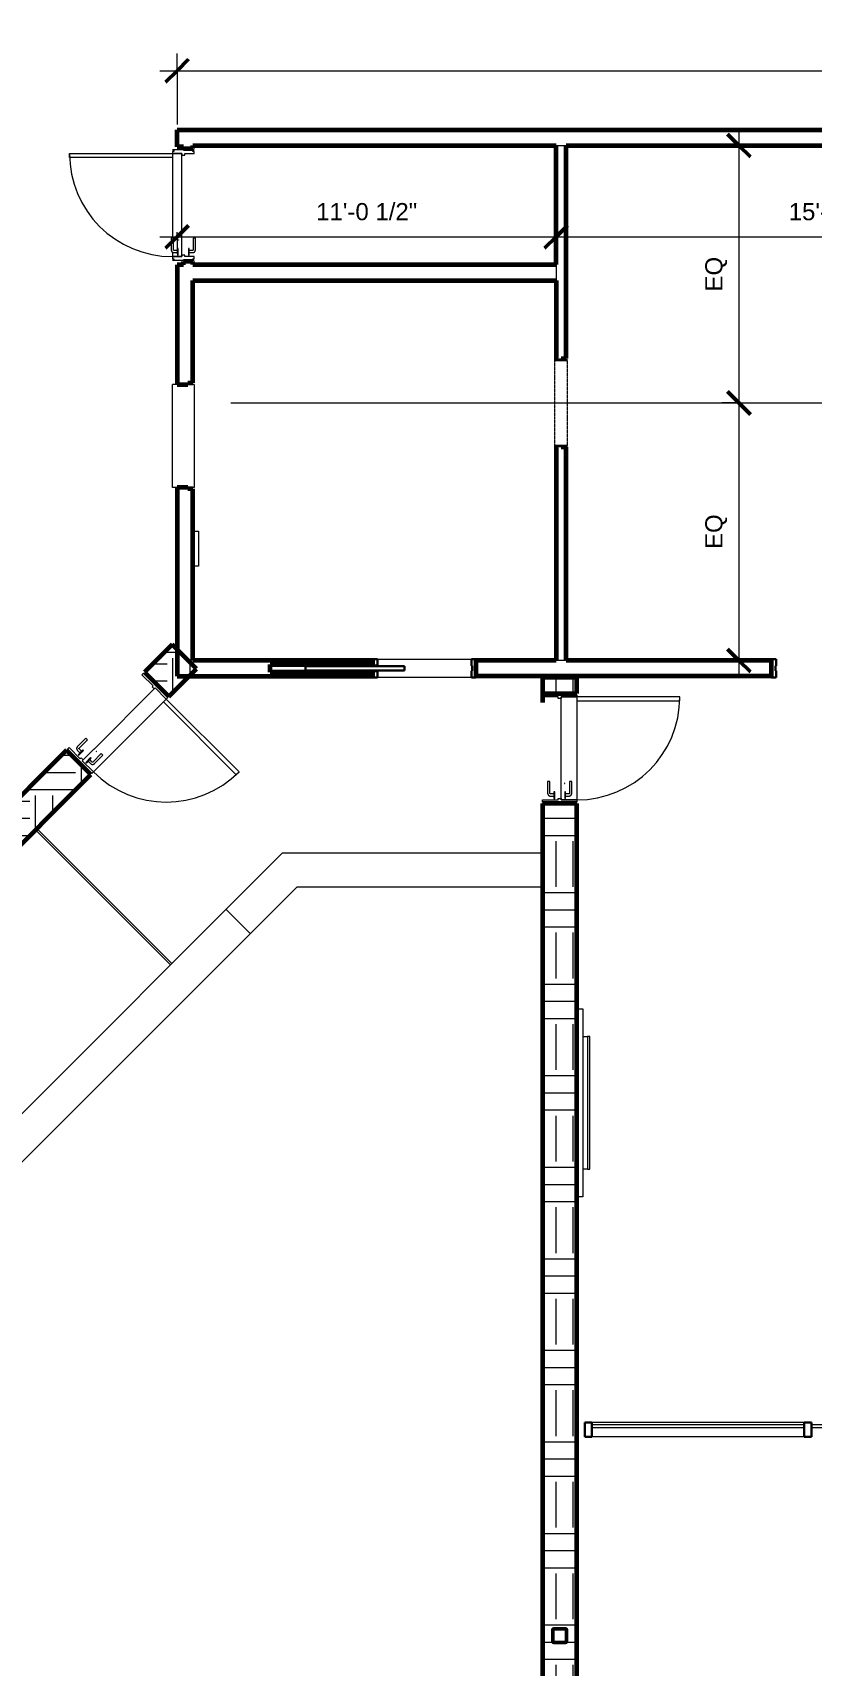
# Model space of a CAD drawing. Header units: inches. Extents: x -10318 to -7858, y -1627 to -453.
# Drawn here: x -9927 to -9655, y -1340 to -769 of the extents above; entities that cross this region are included whole.
import ezdxf

# ---------------------------------------------------------------- set-up
doc = ezdxf.new("R2010")
doc.units = ezdxf.units.IN
doc.header["$MEASUREMENT"] = 0
doc.linetypes.add('_Demolished', pattern=[0.1875, 0.125, -0.0625])
doc.linetypes.add('Overhead', pattern=[0.15625, 0.09375, -0.0625])
for name, color, linetype, lineweight in [('A-ANNO-DIMS', 211, 'Continuous', 9), ('A-ANNO-DIMS-64', 211, 'Continuous', 9), ('A-DETL', 90, 'Continuous', 9), ('A-DETL-GENF', 92, 'Overhead', 9), ('A-DETL-MBND', 5, 'Continuous', 9), ('A-DETL-MEDM', 33, 'Continuous', 30), ('A-DOOR', 31, 'Continuous', 18), ('A-DOOR-FRAM', 31, 'Continuous', 30), ('A-GLAZ-CURT', 52, 'Continuous', 9), ('A-GLAZ-CWMG', 51, 'Continuous', 9), ('A-WALL', 113, 'Continuous', 18), ('A-WALL-PATT', 111, 'Continuous', 60), ('S-COLS', 52, 'Continuous', 9)]:
    doc.layers.add(name, color=color, linetype=linetype, lineweight=lineweight)
doc.styles.add('Arial', font='arial.ttf', dxfattribs={"height": 6})
doc.dimstyles.new('Linear_-_3_32__Arial', dxfattribs={"dimscale": 12, "dimtxt": 6.121556, "dimasz": 0.666667, "dimexe": 0.5, "dimexo": 0.333333, "dimgap": 0.333333, "dimtad": 1, "dimdec": 3, "dimrnd": 0.125, "dimzin": 3, "dimdsep": 46, "dimlunit": 4, "dimtxsty": 'Arial', "dimblk1": 'OBLIQUE', "dimblk2": 'OBLIQUE', "dimsah": 1, "dimcen": 0.09, "dimdle": 0.5, "dimazin": 0, "dimtfac": 1, "dimtdec": 4, "dimtix": 1, "dimtmove": 0, "dimatfit": 3, "dimfxl": 1, "dimtvp": 1, "dimtfill": 1, "dimfrac": 2, "dimtolj": 1, "dimtzin": 0, "dimarcsym": 2})
pattern_1 = [(0, (-551.876, -9.399), (16, 16), [16, -16]), (0, (-551.876, -3.399), (16, 16), [16, -16]), (0, (-551.876, 2.601), (16, 16), [16, -16]), (90, (-549.876, 4.601), (-16, 16), [16, -16]), (90, (-543.876, 4.601), (-16, 16), [16, -16]), (90, (-537.876, 4.601), (-16, 16), [16, -16])]

# ---------------------------------------------------------------- blocks, each defined once
blk = doc.blocks.new('System Panel - Glazed-7422172-3 Upper Dim')
at = {"layer": 'A-GLAZ-CURT', "lineweight": 18}
for p, q in [((37.125, 1.75), (-37.125, 1.75)), ((-37.125, 1.75), (-37.125, 0.75)), ((-37.125, 0.75), (37.125, 0.75)), ((37.125, 0.75), (37.125, 1.75))]:
    blk.add_line(p, q, dxfattribs=at)
blk = doc.blocks.new('Rectangular Mullion - 2_5_ x 5_ rectangular-7388215-3 Upper Dim')
at = {"layer": 'A-GLAZ-CWMG', "lineweight": 30}
for p, q in [((0, 2.5), (-2.5, 2.5)), ((-2.5, 2.5), (-2.5, -2.5)), ((0, -2.5), (0, 2.5)), ((-2.5, -2.5), (0, -2.5))]:
    blk.add_line(p, q, dxfattribs=at)
blk = doc.blocks.new('Rectangular Mullion - 2_5_ x 5_ rectangular-6580866-3 Upper Dim')
at = {"layer": 'A-DETL-MBND'}
for p, q in [((-9657.13, -1254.66), (-9731.38, -1254.66)), ((-9657.13, -1259.66), (-9731.38, -1259.66))]:
    blk.add_line(p, q, dxfattribs=at)
blk = doc.blocks.new('Pocket_Slider_Door_5851 - 36 x 97 ribbon-7148431-3 Upper Dim')
at = {"layer": 'A-DOOR', "lineweight": 30}
for p, q in [((-7, 0.79), (-41.62, 0.79)), ((-41.62, 0.79), (-41.62, -0.79)), ((-7, -0.79), (-7, 0.79)), ((-41.62, -0.79), (-7, -0.79))]:
    blk.add_line(p, q, dxfattribs=at)
at = {"layer": 'A-DOOR-FRAM'}
for p, q in [((-16.43, 3.25), (-18, 3.25)), ((-18, 3.25), (-18, 2.75)), ((-18, 1.29), (-18, 0.98)), ((-18, 0.98), (-16.43, 0.98)), ((-16.43, 0.98), (-16.43, 3.25)), ((18, 3.25), (16.43, 3.25)), ((16.43, 3.25), (16.43, 0.89)), ((16.43, 0.89), (16.62, 0.89)), ((16.62, 0.89), (16.62, -0.89)), ((18, 2.75), (18, 3.25)), ((-16.43, -0.98), (-18, -0.98)), ((-18, -0.98), (-18, -1.29)), ((-18, -2.75), (-18, -3.25)), ((-18, -3.25), (-16.43, -3.25)), ((-16.43, -3.25), (-16.43, -0.98)), ((16.62, -0.89), (16.43, -0.89)), ((16.43, -0.89), (16.43, -3.25)), ((16.43, -3.25), (18, -3.25)), ((18, -3.25), (18, -2.75))]:
    blk.add_line(p, q, dxfattribs=at)
blk = doc.blocks.new('System Panel - Glazed-7422252-3 Upper Dim')
at = {"layer": 'A-GLAZ-CURT', "lineweight": 18}
for p, q in [((39.12, 1.75), (-39.12, 1.75)), ((-39.12, 1.75), (-39.12, 0.75)), ((-39.12, 0.75), (39.12, 0.75)), ((39.12, 0.75), (39.12, 1.75))]:
    blk.add_line(p, q, dxfattribs=at)
blk = doc.blocks.new('Rectangular Mullion - 2_5_ x 5_ rectangular-7388211-3 Upper Dim')
at = {"layer": 'A-GLAZ-CWMG', "lineweight": 30}
for p, q in [((-1.25, 2.5), (1.25, 2.5)), ((-1.25, -2.5), (-1.25, 2.5)), ((1.25, 2.5), (1.25, -2.5)), ((1.25, -2.5), (-1.25, -2.5))]:
    blk.add_line(p, q, dxfattribs=at)
blk = doc.blocks.new('Door-Opening - 30_ x96_-7154004-3 Upper Dim')
at = {"layer": 'A-DETL-GENF'}
for p, q in [((14.68, 2.25), (-15.32, 2.25)), ((-15.32, -2.25), (14.68, -2.25))]:
    blk.add_line(p, q, dxfattribs=at)
at = {"layer": 'A-DETL-MEDM'}
for p, q in [((-15.32, 2.25), (-15.32, -2.25)), ((14.68, -2.25), (14.68, 2.25))]:
    blk.add_line(p, q, dxfattribs=at)
blk = doc.blocks.new('HSS-Hollow Structural Section-Column - HSS5X5X1_4-7653687-3 Upper Dim')
at = {"layer": 'S-COLS'}
h = blk.add_hatch(dxfattribs=at)
h.set_pattern_fill('FP_7', color=256, style=0, pattern_type=2)
h.set_pattern_definition([(45, (9190.724, 1319.74), (-6.335677, 6.335677), []), (45, (9190.724, 1329.34), (-6.335677, 6.335677), [])])
h.paths.add_polyline_path([(-2.03, -2.5), (2.03, -2.5), (2.36, -2.36), (2.5, -2.03), (2.5, 2.03), (2.36, 2.36), (2.03, 2.5), (-2.03, 2.5), (-2.36, 2.36), (-2.5, 2.03), (-2.5, -2.03), (-2.36, -2.36)])
h.paths.add_polyline_path([(2.03, -2.27), (-2.03, -2.27), (-2.2, -2.2), (-2.27, -2.03), (-2.27, 2.03), (-2.2, 2.2), (-2.03, 2.27), (2.03, 2.27), (2.2, 2.2), (2.27, 2.03), (2.27, -2.03), (2.2, -2.2)])
at = {"layer": 'S-COLS', "lineweight": 40}
for p, q in [((-2.5, 2.03), (-2.5, -2.03)), ((-2.27, -2.03), (-2.27, 2.03)), ((2.03, 2.5), (-2.03, 2.5)), ((-2.03, 2.27), (2.03, 2.27)), ((2.27, 2.03), (2.27, -2.03)), ((2.5, -2.03), (2.5, 2.03)), ((2.03, -2.27), (-2.03, -2.27)), ((-2.03, -2.5), (2.03, -2.5))]:
    blk.add_line(p, q, dxfattribs=at)
for centre, radius, start, end in [((-2.03, 2.03), 0.466, 90, 180), ((-2.03, 2.03), 0.233, 90, 180), ((2.03, 2.03), 0.466, 360, 90), ((2.03, 2.03), 0.233, 0, 90), ((-2.03, -2.03), 0.466, 180, 270), ((-2.03, -2.03), 0.233, 180, 270), ((2.03, -2.03), 0.233, 270, 360), ((2.03, -2.03), 0.466, 270, 360)]:
    blk.add_arc(centre, radius, start, end, dxfattribs=at)
blk = doc.blocks.new('Trustile 2200 - Exteriror Entry-6778986-3 Upper Dim')
at = {"layer": 'A-DOOR'}
for p, q in [((16.63, 39.81), (18, 39.81)), ((16.63, 3.81), (16.63, 39.81)), ((18, 39.81), (18, 3.81)), ((-19.25, 3.81), (-19.32, 3.81)), ((-19.32, 3.81), (-19.32, -3.81)), ((-19.25, 3.31), (-19.25, 3.81)), ((-18.75, 3.31), (-19.25, 3.31)), ((-18, 3.81), (-18.75, 3.81)), ((-18.75, 3.81), (-18.75, 3.31)), ((-18, 0.5), (-18, 3.81)), ((-16.44, 3.81), (-18, 3.81)), ((-18, 3.81), (-18, 0.5)), ((-17.5, 0.5), (-18, 0.5)), ((-18, 0.5), (-12.27, 0.5)), ((-17.5, -0.5), (-17.5, 0.5)), ((-12.27, 1.69), (-12.27, 1.75)), ((-12.27, 1.75), (-12.18, 1.75)), ((-12.18, 1.69), (-12.27, 1.69)), ((-12.27, 0.5), (-12.27, 0.53)), ((-12.27, 0.53), (-12.18, 0.53)), ((-12.18, 1.75), (-12.18, 1.69)), ((-12.18, 0.53), (-12.18, 0.5)), ((-12.18, 0.5), (18, 0.5)), ((18, 3.81), (-11.53, 3.81)), ((18, 3.81), (16.63, 3.81)), ((18, 0.5), (17.5, 0.5)), ((17.5, 0.5), (17.5, -0.5)), ((18.75, 3.81), (18, 3.81)), ((18, 3.81), (18, 0.5)), ((18, 0.5), (18, 3.81)), ((18.75, 3.31), (18.75, 3.81)), ((19.25, 3.31), (18.75, 3.31)), ((19.32, 3.81), (19.25, 3.81)), ((19.25, 3.81), (19.25, 3.31)), ((19.32, -3.81), (19.32, 3.81)), ((-19.32, -3.81), (-19.25, -3.81)), ((-19.25, -3.31), (-18.75, -3.31)), ((-19.25, -3.81), (-19.25, -3.31)), ((-18.75, -3.31), (-18.75, -3.81)), ((-18.75, -3.81), (-18, -3.81)), ((-18, -3.81), (-18, -0.5)), ((-18, -0.5), (-17.5, -0.5)), ((17.5, -0.5), (18, -0.5)), ((18, -0.5), (18, -3.81)), ((18, -3.81), (18.75, -3.81)), ((18.75, -3.31), (19.25, -3.31)), ((18.75, -3.81), (18.75, -3.31)), ((19.25, -3.31), (19.25, -3.81)), ((19.25, -3.81), (19.32, -3.81))]:
    blk.add_line(p, q, dxfattribs=at)
at = {"layer": 'A-DOOR', "lineweight": 9}
for p, q in [((-17.53, 2.06), (-17.53, 1.75)), ((-15.17, 2.06), (-17.53, 2.06)), ((-17.53, 1.75), (-15.17, 1.75)), ((-16.64, 3.25), (-16.64, 2.06)), ((-15.86, 2.06), (-15.86, 3.25)), ((-11.53, 4.23), (-15.66, 4.23)), ((-15.66, 3.44), (-11.53, 3.44)), ((-15.17, 1.75), (-15.17, 2.06)), ((-11.53, 3.44), (-11.53, 4.23)), ((-17.53, -1.75), (-17.53, -2.06)), ((-15.17, -1.75), (-17.53, -1.75)), ((-17.53, -2.06), (-15.17, -2.06)), ((-16.64, -2.06), (-16.64, -3.25)), ((-15.86, -3.25), (-15.86, -2.06)), ((-11.53, -3.44), (-15.66, -3.44)), ((-15.66, -4.23), (-11.53, -4.23)), ((-15.17, -2.06), (-15.17, -1.75)), ((-11.53, -4.23), (-11.53, -3.44))]:
    blk.add_line(p, q, dxfattribs=at)
at = {"layer": 'A-DOOR', "lineweight": 9, "flags": 128}
for points in [[(-15.66, 4.23), (-15.7, 4.23), (-15.74, 4.23), (-15.78, 4.22), (-15.82, 4.22), (-15.85, 4.21), (-15.89, 4.2), (-15.93, 4.19), (-15.97, 4.18), (-16.01, 4.17), (-16.04, 4.15), (-16.08, 4.14), (-16.11, 4.12), (-16.15, 4.1), (-16.18, 4.08), (-16.22, 4.06), (-16.25, 4.04), (-16.28, 4.01), (-16.31, 3.99), (-16.34, 3.96), (-16.37, 3.93), (-16.39, 3.9), (-16.42, 3.87), (-16.44, 3.84), (-16.47, 3.81), (-16.49, 3.78), (-16.51, 3.74), (-16.53, 3.71), (-16.55, 3.67), (-16.56, 3.64), (-16.58, 3.6), (-16.59, 3.57), (-16.6, 3.53), (-16.61, 3.49), (-16.62, 3.45), (-16.63, 3.41), (-16.64, 3.37), (-16.64, 3.34), (-16.64, 3.3), (-16.64, 3.26), (-16.64, 3.25)], [(-15.86, 3.25), (-15.86, 3.25), (-15.86, 3.26), (-15.85, 3.27), (-15.85, 3.28), (-15.85, 3.29), (-15.85, 3.29), (-15.85, 3.3), (-15.85, 3.31), (-15.84, 3.32), (-15.84, 3.32), (-15.84, 3.33), (-15.83, 3.34), (-15.83, 3.34), (-15.83, 3.35), (-15.82, 3.36), (-15.82, 3.36), (-15.81, 3.37), (-15.81, 3.38), (-15.8, 3.38), (-15.8, 3.39), (-15.79, 3.39), (-15.78, 3.4), (-15.78, 3.4), (-15.77, 3.41), (-15.77, 3.41), (-15.76, 3.42), (-15.75, 3.42), (-15.75, 3.42), (-15.74, 3.43), (-15.73, 3.43), (-15.72, 3.43), (-15.72, 3.43), (-15.71, 3.44), (-15.7, 3.44), (-15.69, 3.44), (-15.69, 3.44), (-15.68, 3.44), (-15.67, 3.44), (-15.66, 3.44), (-15.66, 3.44)], [(-16.64, -3.25), (-16.64, -3.29), (-16.64, -3.32), (-16.64, -3.36), (-16.63, -3.4), (-16.62, -3.44), (-16.62, -3.48), (-16.61, -3.52), (-16.59, -3.56), (-16.58, -3.59), (-16.57, -3.63), (-16.55, -3.67), (-16.53, -3.7), (-16.51, -3.74), (-16.49, -3.77), (-16.47, -3.8), (-16.45, -3.83), (-16.42, -3.86), (-16.4, -3.9), (-16.37, -3.92), (-16.35, -3.95), (-16.32, -3.98), (-16.29, -4), (-16.26, -4.03), (-16.22, -4.05), (-16.19, -4.07), (-16.16, -4.09), (-16.12, -4.11), (-16.09, -4.13), (-16.05, -4.15), (-16.02, -4.16), (-15.98, -4.18), (-15.94, -4.19), (-15.9, -4.2), (-15.87, -4.21), (-15.83, -4.22), (-15.79, -4.22), (-15.75, -4.23), (-15.71, -4.23), (-15.67, -4.23), (-15.66, -4.23)], [(-15.66, -3.44), (-15.67, -3.44), (-15.68, -3.44), (-15.68, -3.44), (-15.69, -3.44), (-15.7, -3.44), (-15.71, -3.44), (-15.71, -3.44), (-15.72, -3.43), (-15.73, -3.43), (-15.74, -3.43), (-15.74, -3.42), (-15.75, -3.42), (-15.76, -3.42), (-15.76, -3.41), (-15.77, -3.41), (-15.78, -3.4), (-15.78, -3.4), (-15.79, -3.39), (-15.8, -3.39), (-15.8, -3.38), (-15.81, -3.38), (-15.81, -3.37), (-15.82, -3.37), (-15.82, -3.36), (-15.83, -3.35), (-15.83, -3.35), (-15.83, -3.34), (-15.84, -3.33), (-15.84, -3.32), (-15.84, -3.32), (-15.85, -3.31), (-15.85, -3.3), (-15.85, -3.29), (-15.85, -3.29), (-15.85, -3.28), (-15.85, -3.27), (-15.86, -3.26), (-15.86, -3.26), (-15.86, -3.25), (-15.86, -3.25)]]:
    blk.add_lwpolyline(points, dxfattribs=at)
at = {"layer": 'A-DOOR', "lineweight": 9}
blk.add_arc((18, 3.81), 36, 90, 180, dxfattribs=at)
blk = doc.blocks.new('Power Dryer Vent - Power Dryer Vent-3585415-3 Upper Dim')
at = {"layer": 'A-DETL-MBND'}
for p, q in [((-6.1, 5.31), (6.1, 5.31)), ((-6.1, 3.81), (-6.1, 5.31)), ((-6.1, 3.81), (6.1, 3.81)), ((-6.1, 3.31), (-6.1, 3.81)), ((6.1, 3.81), (-6.1, 3.81)), ((6.1, 5.31), (6.1, 3.81)), ((6.1, 3.81), (6.1, 3.31))]:
    blk.add_line(p, q, dxfattribs=at)
for centre, start, end in [((-2, -0.25), 240.4561, 299.5439), ((0, 0), 255.0551, 284.9449)]:
    blk.add_arc(centre, 2.28, start, end, dxfattribs=at)
blk = doc.blocks.new('Trustile 2200 - 36_ x 96_-7688523-3 Upper Dim')
at = {"layer": 'A-DOOR'}
for p, q in [((-18.75, 6), (-18, 6)), ((-18.75, 5.5), (-18.75, 6)), ((-18, 6), (-18, 0.5)), ((18, 0.5), (18, 6)), ((18.75, 6), (18.75, 5.5)), ((-19.25, 5.5), (-18.75, 5.5)), ((-18, 0.5), (-17.5, 0.5)), ((-17.5, 0.5), (-17.5, -0.5)), ((17.5, 0.5), (18, 0.5)), ((17.5, -0.5), (17.5, 0.5)), ((18.75, 5.5), (19.25, 5.5)), ((-18.75, -5.5), (-19.25, -5.5)), ((-18.75, -6), (-18.75, -5.5)), ((-18, -0.5), (-18, -6)), ((-17.5, -0.5), (-18, -0.5)), ((-18, -6), (-18, -0.5)), ((-18, -0.5), (-12.27, -0.5)), ((-12.27, -0.5), (-12.27, -0.53)), ((-12.27, -0.53), (-12.18, -0.53)), ((-12.27, -1.69), (-12.27, -1.75)), ((-12.18, -1.69), (-12.27, -1.69)), ((-12.27, -1.75), (-12.18, -1.75)), ((-12.18, -0.5), (18, -0.5)), ((-12.18, -0.53), (-12.18, -0.5)), ((-12.18, -1.75), (-12.18, -1.69)), ((18, -0.5), (17.5, -0.5)), ((18, -6), (18, -0.5)), ((18, -0.5), (18, -6)), ((18.75, -5.5), (18.75, -6)), ((19.25, -5.5), (18.75, -5.5)), ((-18, -6), (-18.75, -6)), ((18, -6), (-18, -6)), ((18, -6), (16.63, -6)), ((16.63, -6), (16.63, -42)), ((18.75, -6), (18, -6)), ((18, -42), (18, -6)), ((16.63, -42), (18, -42))]:
    blk.add_line(p, q, dxfattribs=at)
at = {"layer": 'A-DOOR', "lineweight": 9}
for p, q in [((-17.53, 2.06), (-17.53, 1.75)), ((-15.17, 2.06), (-17.53, 2.06)), ((-17.53, 1.75), (-15.17, 1.75)), ((-16.64, 3.25), (-16.64, 2.06)), ((-15.86, 2.06), (-15.86, 3.25)), ((-11.53, 4.23), (-15.66, 4.23)), ((-15.66, 3.44), (-11.53, 3.44)), ((-15.17, 1.75), (-15.17, 2.06)), ((-11.53, 3.44), (-11.53, 4.23)), ((-17.53, -1.75), (-17.53, -2.06)), ((-15.17, -1.75), (-17.53, -1.75)), ((-17.53, -2.06), (-15.17, -2.06)), ((-16.64, -2.06), (-16.64, -3.25)), ((-15.86, -3.25), (-15.86, -2.06)), ((-11.53, -3.44), (-15.66, -3.44)), ((-15.66, -4.23), (-11.53, -4.23)), ((-15.17, -2.06), (-15.17, -1.75)), ((-11.53, -4.23), (-11.53, -3.44))]:
    blk.add_line(p, q, dxfattribs=at)
at = {"layer": 'A-DOOR', "lineweight": 9, "flags": 128}
for points in [[(-15.66, 4.23), (-15.7, 4.23), (-15.74, 4.23), (-15.78, 4.22), (-15.82, 4.22), (-15.85, 4.21), (-15.89, 4.2), (-15.93, 4.19), (-15.97, 4.18), (-16.01, 4.17), (-16.04, 4.15), (-16.08, 4.14), (-16.11, 4.12), (-16.15, 4.1), (-16.18, 4.08), (-16.22, 4.06), (-16.25, 4.04), (-16.28, 4.01), (-16.31, 3.99), (-16.34, 3.96), (-16.37, 3.93), (-16.39, 3.9), (-16.42, 3.87), (-16.44, 3.84), (-16.47, 3.81), (-16.49, 3.78), (-16.51, 3.74), (-16.53, 3.71), (-16.55, 3.67), (-16.56, 3.64), (-16.58, 3.6), (-16.59, 3.57), (-16.6, 3.53), (-16.61, 3.49), (-16.62, 3.45), (-16.63, 3.41), (-16.64, 3.37), (-16.64, 3.34), (-16.64, 3.3), (-16.64, 3.26), (-16.64, 3.25)], [(-15.86, 3.25), (-15.86, 3.25), (-15.86, 3.26), (-15.85, 3.27), (-15.85, 3.28), (-15.85, 3.29), (-15.85, 3.29), (-15.85, 3.3), (-15.85, 3.31), (-15.84, 3.32), (-15.84, 3.32), (-15.84, 3.33), (-15.83, 3.34), (-15.83, 3.34), (-15.83, 3.35), (-15.82, 3.36), (-15.82, 3.36), (-15.81, 3.37), (-15.81, 3.38), (-15.8, 3.38), (-15.8, 3.39), (-15.79, 3.39), (-15.78, 3.4), (-15.78, 3.4), (-15.77, 3.41), (-15.77, 3.41), (-15.76, 3.42), (-15.75, 3.42), (-15.75, 3.42), (-15.74, 3.43), (-15.73, 3.43), (-15.72, 3.43), (-15.72, 3.43), (-15.71, 3.44), (-15.7, 3.44), (-15.69, 3.44), (-15.69, 3.44), (-15.68, 3.44), (-15.67, 3.44), (-15.66, 3.44), (-15.66, 3.44)], [(-16.64, -3.25), (-16.64, -3.29), (-16.64, -3.32), (-16.64, -3.36), (-16.63, -3.4), (-16.62, -3.44), (-16.62, -3.48), (-16.61, -3.52), (-16.59, -3.56), (-16.58, -3.59), (-16.57, -3.63), (-16.55, -3.67), (-16.53, -3.7), (-16.51, -3.74), (-16.49, -3.77), (-16.47, -3.8), (-16.45, -3.83), (-16.42, -3.86), (-16.4, -3.9), (-16.37, -3.92), (-16.35, -3.95), (-16.32, -3.98), (-16.29, -4), (-16.26, -4.03), (-16.22, -4.05), (-16.19, -4.07), (-16.16, -4.09), (-16.12, -4.11), (-16.09, -4.13), (-16.05, -4.15), (-16.02, -4.16), (-15.98, -4.18), (-15.94, -4.19), (-15.9, -4.2), (-15.87, -4.21), (-15.83, -4.22), (-15.79, -4.22), (-15.75, -4.23), (-15.71, -4.23), (-15.67, -4.23), (-15.66, -4.23)], [(-15.66, -3.44), (-15.67, -3.44), (-15.68, -3.44), (-15.68, -3.44), (-15.69, -3.44), (-15.7, -3.44), (-15.71, -3.44), (-15.71, -3.44), (-15.72, -3.43), (-15.73, -3.43), (-15.74, -3.43), (-15.74, -3.42), (-15.75, -3.42), (-15.76, -3.42), (-15.76, -3.41), (-15.77, -3.41), (-15.78, -3.4), (-15.78, -3.4), (-15.79, -3.39), (-15.8, -3.39), (-15.8, -3.38), (-15.81, -3.38), (-15.81, -3.37), (-15.82, -3.37), (-15.82, -3.36), (-15.83, -3.35), (-15.83, -3.35), (-15.83, -3.34), (-15.84, -3.33), (-15.84, -3.32), (-15.84, -3.32), (-15.85, -3.31), (-15.85, -3.3), (-15.85, -3.29), (-15.85, -3.29), (-15.85, -3.28), (-15.85, -3.27), (-15.86, -3.26), (-15.86, -3.26), (-15.86, -3.25), (-15.86, -3.25)]]:
    blk.add_lwpolyline(points, dxfattribs=at)
at = {"layer": 'A-DOOR', "lineweight": 9}
blk.add_arc((18, -6), 36, 180, 270, dxfattribs=at)
blk = doc.blocks.new('Trustile 2200 - Exteriror Entry-7688669-3 Upper Dim')
at = {"layer": 'A-DOOR'}
for p, q in [((-18.75, 6), (-18, 6)), ((-18.75, 5.5), (-18.75, 6)), ((-18, 6), (-18, 0.5)), ((18, 6), (18.75, 6)), ((18, 0.5), (18, 6)), ((18.75, 6), (18.75, 5.5)), ((-19.25, 5.5), (-18.75, 5.5)), ((-18, 0.5), (-17.5, 0.5)), ((-17.5, 0.5), (-17.5, -0.5)), ((17.5, 0.5), (18, 0.5)), ((17.5, -0.5), (17.5, 0.5)), ((18.75, 5.5), (19.25, 5.5)), ((-18.75, -5.5), (-19.25, -5.5)), ((-18.75, -6), (-18.75, -5.5)), ((-18, -0.5), (-18, -6)), ((-17.5, -0.5), (-18, -0.5)), ((-18, -6), (-18, -0.5)), ((-18, -0.5), (-12.27, -0.5)), ((-12.27, -0.5), (-12.27, -0.53)), ((-12.27, -0.53), (-12.18, -0.53)), ((-12.27, -1.69), (-12.27, -1.75)), ((-12.18, -1.69), (-12.27, -1.69)), ((-12.27, -1.75), (-12.18, -1.75)), ((-12.18, -0.5), (18, -0.5)), ((-12.18, -0.53), (-12.18, -0.5)), ((-12.18, -1.75), (-12.18, -1.69)), ((18, -0.5), (17.5, -0.5)), ((18, -6), (18, -0.5)), ((18, -0.5), (18, -6)), ((18.75, -5.5), (18.75, -6)), ((19.25, -5.5), (18.75, -5.5)), ((-18, -6), (-18.75, -6)), ((18, -6), (-18, -6)), ((18, -6), (16.63, -6)), ((16.63, -6), (16.63, -42)), ((18.75, -6), (18, -6)), ((18, -42), (18, -6)), ((16.63, -42), (18, -42))]:
    blk.add_line(p, q, dxfattribs=at)
at = {"layer": 'A-DOOR', "lineweight": 9}
for p, q in [((-17.53, 2.06), (-17.53, 1.75)), ((-15.17, 2.06), (-17.53, 2.06)), ((-17.53, 1.75), (-15.17, 1.75)), ((-16.64, 3.25), (-16.64, 2.06)), ((-15.86, 2.06), (-15.86, 3.25)), ((-11.53, 4.23), (-15.66, 4.23)), ((-15.66, 3.44), (-11.53, 3.44)), ((-15.17, 1.75), (-15.17, 2.06)), ((-11.53, 3.44), (-11.53, 4.23)), ((-17.53, -1.75), (-17.53, -2.06)), ((-15.17, -1.75), (-17.53, -1.75)), ((-17.53, -2.06), (-15.17, -2.06)), ((-16.64, -2.06), (-16.64, -3.25)), ((-15.86, -3.25), (-15.86, -2.06)), ((-11.53, -3.44), (-15.66, -3.44)), ((-15.66, -4.23), (-11.53, -4.23)), ((-15.17, -2.06), (-15.17, -1.75)), ((-11.53, -4.23), (-11.53, -3.44))]:
    blk.add_line(p, q, dxfattribs=at)
at = {"layer": 'A-DOOR', "lineweight": 9, "flags": 128}
for points in [[(-15.66, 4.23), (-15.7, 4.23), (-15.74, 4.23), (-15.78, 4.22), (-15.82, 4.22), (-15.85, 4.21), (-15.89, 4.2), (-15.93, 4.19), (-15.97, 4.18), (-16.01, 4.17), (-16.04, 4.15), (-16.08, 4.14), (-16.11, 4.12), (-16.15, 4.1), (-16.18, 4.08), (-16.22, 4.06), (-16.25, 4.04), (-16.28, 4.01), (-16.31, 3.99), (-16.34, 3.96), (-16.37, 3.93), (-16.39, 3.9), (-16.42, 3.87), (-16.44, 3.84), (-16.47, 3.81), (-16.49, 3.78), (-16.51, 3.74), (-16.53, 3.71), (-16.55, 3.67), (-16.56, 3.64), (-16.58, 3.6), (-16.59, 3.57), (-16.6, 3.53), (-16.61, 3.49), (-16.62, 3.45), (-16.63, 3.41), (-16.64, 3.37), (-16.64, 3.34), (-16.64, 3.3), (-16.64, 3.26), (-16.64, 3.25)], [(-15.86, 3.25), (-15.86, 3.25), (-15.86, 3.26), (-15.85, 3.27), (-15.85, 3.28), (-15.85, 3.29), (-15.85, 3.29), (-15.85, 3.3), (-15.85, 3.31), (-15.84, 3.32), (-15.84, 3.32), (-15.84, 3.33), (-15.83, 3.34), (-15.83, 3.34), (-15.83, 3.35), (-15.82, 3.36), (-15.82, 3.36), (-15.81, 3.37), (-15.81, 3.38), (-15.8, 3.38), (-15.8, 3.39), (-15.79, 3.39), (-15.78, 3.4), (-15.78, 3.4), (-15.77, 3.41), (-15.77, 3.41), (-15.76, 3.42), (-15.75, 3.42), (-15.75, 3.42), (-15.74, 3.43), (-15.73, 3.43), (-15.72, 3.43), (-15.72, 3.43), (-15.71, 3.44), (-15.7, 3.44), (-15.69, 3.44), (-15.69, 3.44), (-15.68, 3.44), (-15.67, 3.44), (-15.66, 3.44), (-15.66, 3.44)], [(-16.64, -3.25), (-16.64, -3.29), (-16.64, -3.32), (-16.64, -3.36), (-16.63, -3.4), (-16.62, -3.44), (-16.62, -3.48), (-16.61, -3.52), (-16.59, -3.56), (-16.58, -3.59), (-16.57, -3.63), (-16.55, -3.67), (-16.53, -3.7), (-16.51, -3.74), (-16.49, -3.77), (-16.47, -3.8), (-16.45, -3.83), (-16.42, -3.86), (-16.4, -3.9), (-16.37, -3.92), (-16.35, -3.95), (-16.32, -3.98), (-16.29, -4), (-16.26, -4.03), (-16.22, -4.05), (-16.19, -4.07), (-16.16, -4.09), (-16.12, -4.11), (-16.09, -4.13), (-16.05, -4.15), (-16.02, -4.16), (-15.98, -4.18), (-15.94, -4.19), (-15.9, -4.2), (-15.87, -4.21), (-15.83, -4.22), (-15.79, -4.22), (-15.75, -4.23), (-15.71, -4.23), (-15.67, -4.23), (-15.66, -4.23)], [(-15.66, -3.44), (-15.67, -3.44), (-15.68, -3.44), (-15.68, -3.44), (-15.69, -3.44), (-15.7, -3.44), (-15.71, -3.44), (-15.71, -3.44), (-15.72, -3.43), (-15.73, -3.43), (-15.74, -3.43), (-15.74, -3.42), (-15.75, -3.42), (-15.76, -3.42), (-15.76, -3.41), (-15.77, -3.41), (-15.78, -3.4), (-15.78, -3.4), (-15.79, -3.39), (-15.8, -3.39), (-15.8, -3.38), (-15.81, -3.38), (-15.81, -3.37), (-15.82, -3.37), (-15.82, -3.36), (-15.83, -3.35), (-15.83, -3.35), (-15.83, -3.34), (-15.84, -3.33), (-15.84, -3.32), (-15.84, -3.32), (-15.85, -3.31), (-15.85, -3.3), (-15.85, -3.29), (-15.85, -3.29), (-15.85, -3.28), (-15.85, -3.27), (-15.86, -3.26), (-15.86, -3.26), (-15.86, -3.25), (-15.86, -3.25)]]:
    blk.add_lwpolyline(points, dxfattribs=at)
at = {"layer": 'A-DOOR', "lineweight": 9}
blk.add_arc((18, -6), 36, 180, 270, dxfattribs=at)
blk = doc.blocks.new('Sony Bravia 75 - Sony Bravia 75-7688524-3 Upper Dim')
at = {"layer": 'A-DETL-MBND'}
for p, q in [((-32.87, 8.05), (32.88, 8.05)), ((-32.87, 6), (-32.87, 8.05)), ((32.88, 8.05), (32.88, 6))]:
    blk.add_line(p, q, dxfattribs=at)
blk = doc.blocks.new('Sono_s Arc - Sono_s Arc-7688525-3 Upper Dim')
at = {"layer": 'A-DETL-MBND'}
for p, q in [((23.19, 10.5), (-23.19, 10.5)), ((-23.19, 10.5), (-23.19, 9.75)), ((-23.19, 8.05), (-23.19, 9.75)), ((-23.19, 9.75), (23.19, 9.75)), ((23.19, 9.75), (23.19, 10.5)), ((23.19, 9.75), (23.19, 8.05))]:
    blk.add_line(p, q, dxfattribs=at)
blk = doc.blocks.new('DIMBLOCK6-3 Upper Dim')
at = {"layer": 'A-ANNO-DIMS-64', "lineweight": 50}
for p, q in [((-9876.39, -840.12), (-9872.39, -836.12)), ((-9743.89, -840.12), (-9739.89, -836.12)), ((-9876.39, -840.12), (-9880.39, -844.12)), ((-9743.89, -840.12), (-9747.89, -844.12))]:
    blk.add_line(p, q, dxfattribs=at)
at = {"layer": 'A-ANNO-DIMS-64'}
for p, q in [((-9876.39, -840.12), (-9876.39, -838.47)), ((-9743.89, -840.12), (-9743.89, -838.47)), ((-9882.39, -840.12), (-9743.89, -840.12)), ((-9876.39, -840.12), (-9876.39, -846.12)), ((-9743.89, -840.12), (-9743.89, -846.12))]:
    blk.add_line(p, q, dxfattribs=at)
at = {"layer": 'A-ANNO-DIMS-64', "color": 0, "insert": (-9827.75, -828.33), "char_height": 6, "width": 42.267, "attachment_point": 1, "line_spacing_factor": 0.941778, "style": 'Arial', "bg_fill": 3, "box_fill_scale": 1.25, "bg_fill_color": 9, "bg_fill_true_color": 13158600, "bg_fill_transparency": 0}
blk.add_mtext('11\'-0 1/2"', dxfattribs=at)
blk = doc.blocks.new('_Oblique')
at = {"color": 0, "linetype": 'ByBlock', "lineweight": -2}
blk.add_line((-0.5, -0.5), (0.5, 0.5), dxfattribs=at)
blk = doc.blocks.new('DIMBLOCK7-3 Upper Dim')
at = {"layer": 'A-ANNO-DIMS-64', "lineweight": 50}
for p, q in [((-9743.89, -840.12), (-9739.89, -836.12)), ((-9559.9, -840.12), (-9555.9, -836.12)), ((-9743.89, -840.12), (-9747.89, -844.12)), ((-9559.9, -840.12), (-9563.9, -844.12))]:
    blk.add_line(p, q, dxfattribs=at)
at = {"layer": 'A-ANNO-DIMS-64'}
for p, q in [((-9743.89, -840.12), (-9743.89, -838.47)), ((-9559.9, -840.12), (-9559.9, -838.47)), ((-9743.89, -840.12), (-9559.9, -840.12)), ((-9743.89, -840.12), (-9743.89, -846.12)), ((-9559.9, -840.12), (-9559.9, -846.12))]:
    blk.add_line(p, q, dxfattribs=at)
at = {"layer": 'A-ANNO-DIMS-64', "color": 0, "insert": (-9662.54, -828.33), "char_height": 6, "width": 25.541, "attachment_point": 1, "line_spacing_factor": 0.941778, "style": 'Arial', "bg_fill": 3, "box_fill_scale": 1.25, "bg_fill_color": 9, "bg_fill_true_color": 13158600, "bg_fill_transparency": 0}
blk.add_mtext('15\'-4"', dxfattribs=at)
blk = doc.blocks.new('DIMBLOCK10-3 Upper Dim')
at = {"layer": 'A-ANNO-DIMS-64'}
for p, q in [((-9876.39, -782.05), (-9876.39, -776.05)), ((-9311.85, -782.05), (-9311.85, -776.05)), ((-9882.39, -782.05), (-9305.85, -782.05)), ((-9876.39, -782.05), (-9876.39, -800.89)), ((-9311.85, -782.05), (-9311.85, -800.69))]:
    blk.add_line(p, q, dxfattribs=at)
at = {"layer": 'A-ANNO-DIMS-64', "lineweight": 50}
for p, q in [((-9876.39, -782.05), (-9872.39, -778.05)), ((-9311.85, -782.05), (-9307.85, -778.05)), ((-9876.39, -782.05), (-9880.39, -786.05)), ((-9311.85, -782.05), (-9315.85, -786.05))]:
    blk.add_line(p, q, dxfattribs=at)
at = {"layer": 'A-ANNO-DIMS-64', "color": 0, "insert": (-9611.73, -770.26), "char_height": 6, "width": 42.267, "attachment_point": 1, "line_spacing_factor": 0.941778, "style": 'Arial', "bg_fill": 3, "box_fill_scale": 1.25, "bg_fill_color": 9, "bg_fill_true_color": 13158600, "bg_fill_transparency": 0}
blk.add_mtext('47\'-0 1/2"', dxfattribs=at)
blk = doc.blocks.new('DIMBLOCK14-3 Upper Dim')
at = {"layer": 'A-ANNO-DIMS-64', "lineweight": 50}
for p, q in [((-9679.93, -808.2), (-9683.93, -804.2)), ((-9679.93, -808.2), (-9675.93, -812.2)), ((-9679.93, -898.22), (-9683.93, -894.22)), ((-9679.93, -898.22), (-9675.93, -902.22))]:
    blk.add_line(p, q, dxfattribs=at)
at = {"layer": 'A-ANNO-DIMS-64'}
for p, q in [((-9679.93, -802.2), (-9679.93, -898.22)), ((-9679.93, -808.2), (-9685.93, -808.2)), ((-9679.93, -808.2), (-9678.27, -808.2)), ((-9679.93, -898.22), (-9685.93, -898.22)), ((-9679.93, -898.22), (-9678.27, -898.22))]:
    blk.add_line(p, q, dxfattribs=at)
at = {"layer": 'A-ANNO-DIMS-64', "color": 0, "insert": (-9691.72, -859.24), "char_height": 6, "width": 14.4657, "attachment_point": 1, "rotation": 90, "line_spacing_factor": 0.941778, "style": 'Arial', "bg_fill": 3, "box_fill_scale": 1.25, "bg_fill_color": 9, "bg_fill_true_color": 13158600, "bg_fill_transparency": 0}
blk.add_mtext('EQ', dxfattribs=at)
blk = doc.blocks.new('DIMBLOCK15-3 Upper Dim')
at = {"layer": 'A-ANNO-DIMS-64', "lineweight": 50}
for p, q in [((-9679.93, -898.22), (-9683.93, -894.22)), ((-9679.93, -898.22), (-9675.93, -902.22)), ((-9679.93, -988.24), (-9683.93, -984.24)), ((-9679.93, -988.24), (-9675.93, -992.24))]:
    blk.add_line(p, q, dxfattribs=at)
at = {"layer": 'A-ANNO-DIMS-64'}
for p, q in [((-9679.93, -898.22), (-9685.93, -898.22)), ((-9679.93, -898.22), (-9679.93, -994.24)), ((-9679.93, -898.22), (-9678.27, -898.22)), ((-9679.93, -988.24), (-9685.93, -988.24)), ((-9679.93, -988.24), (-9678.27, -988.24))]:
    blk.add_line(p, q, dxfattribs=at)
at = {"layer": 'A-ANNO-DIMS-64', "color": 0, "insert": (-9691.72, -949.26), "char_height": 6, "width": 14.4657, "attachment_point": 1, "rotation": 90, "line_spacing_factor": 0.941778, "style": 'Arial', "bg_fill": 3, "box_fill_scale": 1.25, "bg_fill_color": 9, "bg_fill_true_color": 13158600, "bg_fill_transparency": 0}
blk.add_mtext('EQ', dxfattribs=at)

msp = doc.modelspace()

# ---------------------------------------------------------------- hatches: boundary and pattern name
at = {"layer": 'A-WALL-PATT', "lineweight": 9}
h = msp.add_hatch(dxfattribs=at)
h.set_pattern_fill('FP_1', color=256, style=0, pattern_type=2)
h.set_pattern_definition(pattern_1)
h.paths.add_polyline_path([(-10225.299, -1346.8601), (-9906.5218, -1028.0829), (-9915.0071, -1019.5976), (-10233.7843, -1338.3749)])
h.paths.add_polyline_path([(-10207.4265, -1323.8449), (-10207.7561, -1323.7084), (-10210.6326, -1320.8319), (-10210.7691, -1320.5024), (-10210.6326, -1320.1728), (-10207.7561, -1317.2963), (-10207.4265, -1317.1598), (-10207.097, -1317.2963), (-10204.2205, -1320.1728), (-10204.084, -1320.5024), (-10204.2205, -1320.8319), (-10207.097, -1323.7084), (-10207.2618, -1323.7766)])
h.paths.add_polyline_path([(-10207.4265, -1323.6119), (-10207.2618, -1323.5436), (-10204.3853, -1320.6671), (-10204.317, -1320.5024), (-10204.3853, -1320.3376), (-10207.2618, -1317.4611), (-10207.4265, -1317.3928), (-10207.5913, -1317.4611), (-10210.4678, -1320.3376), (-10210.5361, -1320.5024), (-10210.4678, -1320.6671), (-10207.5913, -1323.5436)])
h.paths.add_polyline_path([(-10135.7151, -1252.1334), (-10136.0446, -1251.9969), (-10138.9211, -1249.1204), (-10139.0576, -1248.7909), (-10138.9211, -1248.4614), (-10136.0446, -1245.5849), (-10135.7151, -1245.4484), (-10135.3856, -1245.5849), (-10132.5091, -1248.4614), (-10132.3726, -1248.7909), (-10132.5091, -1249.1204), (-10135.3856, -1251.9969), (-10135.5503, -1252.0652)])
h.paths.add_polyline_path([(-10135.7151, -1251.9004), (-10135.5503, -1251.8322), (-10132.6738, -1248.9557), (-10132.6056, -1248.7909), (-10132.6738, -1248.6261), (-10135.5503, -1245.7496), (-10135.7151, -1245.6814), (-10135.8798, -1245.7496), (-10138.7564, -1248.6261), (-10138.8246, -1248.7909), (-10138.7564, -1248.9557), (-10135.8798, -1251.8322)])
h.paths.add_polyline_path([(-9879.2982, -1000.8593), (-9869.5755, -991.1366), (-9878.0607, -982.6513), (-9887.7835, -992.374), (-9883.3593, -996.7982)])
h = msp.add_hatch(dxfattribs=at)
h.set_pattern_fill('FP_1', color=256, style=0, pattern_type=2)
h.set_pattern_definition(pattern_1)
h.paths.add_polyline_path([(-9748.5997, -1391.7711), (-9748.5997, -1041.5167), (-9748.6622, -1041.5167), (-9748.6622, -1391.7711)])
h.paths.add_polyline_path([(-9748.5997, -1002.8795), (-9748.5997, -993.7377), (-9748.6622, -993.7377), (-9748.6622, -1002.8795)])
h = msp.add_hatch(dxfattribs=at)
h.set_pattern_fill('FP_1', color=256, style=0, pattern_type=2)
h.set_pattern_definition(pattern_1)
h.paths.add_polyline_path([(-9736.5997, -1382.2377), (-9736.5997, -1038.2377), (-9748.5997, -1038.2377), (-9748.5997, -1382.2377)])
h.paths.add_polyline_path([(-9747.1339, -1365.1392), (-9747.4634, -1365.0027), (-9747.5999, -1364.6732), (-9747.5999, -1360.6052), (-9747.4634, -1360.2757), (-9747.1339, -1360.1392), (-9743.0659, -1360.1392), (-9742.7364, -1360.2757), (-9742.5999, -1360.6052), (-9742.5999, -1364.6732), (-9742.7364, -1365.0027), (-9743.0659, -1365.1392)])
h.paths.add_polyline_path([(-9747.1339, -1364.9062), (-9743.0659, -1364.9062), (-9742.9012, -1364.838), (-9742.8329, -1364.6732), (-9742.8329, -1360.6052), (-9742.9012, -1360.4405), (-9743.0659, -1360.3722), (-9747.1339, -1360.3722), (-9747.2987, -1360.4405), (-9747.3669, -1360.6052), (-9747.3669, -1364.6732), (-9747.2987, -1364.838)])
h.paths.add_polyline_path([(-9744.6339, -1331.6392), (-9744.9634, -1331.5027), (-9745.0999, -1331.1732), (-9745.0999, -1327.1052), (-9744.9634, -1326.7757), (-9744.6339, -1326.6392), (-9740.5659, -1326.6392), (-9740.2364, -1326.7757), (-9740.0999, -1327.1052), (-9740.0999, -1331.1732), (-9740.2364, -1331.5027), (-9740.5659, -1331.6392)])
h.paths.add_polyline_path([(-9740.5659, -1331.4062), (-9740.4012, -1331.338), (-9740.3329, -1331.1732), (-9740.3329, -1327.1052), (-9740.4012, -1326.9405), (-9740.5659, -1326.8722), (-9744.6339, -1326.8722), (-9744.7987, -1326.9405), (-9744.8669, -1327.1052), (-9744.8669, -1331.1732), (-9744.7987, -1331.338), (-9744.6339, -1331.4062)])
h.paths.add_polyline_path([(-9736.5997, -999.7377), (-9736.5997, -994.2377), (-9748.5997, -994.2377), (-9748.5997, -999.7377)])

# ---------------------------------------------------------------- linework, layer by layer
at = {"layer": 'A-DETL', "linetype": '_Demolished', "lineweight": 18}
msp.add_line((-9857.6304, -898.2197), (-9293.6304, -898.2197), dxfattribs=at)
at = {"layer": 'A-DETL-MBND'}
for p, q in [((-9878.6782, -1094.651), (-9925.884, -1047.4451)), ((-9925.4421, -1047.0032), (-9878.2362, -1094.209)), ((-10039.2972, -1255.27), (-9839.5129, -1055.4857)), ((-9839.5129, -1055.4857), (-9748.6597, -1055.4857)), ((-9834.5424, -1067.4857), (-10030.8119, -1263.7552)), ((-9748.6576, -1067.4857), (-9834.5424, -1067.4857)), ((-9850.7814, -1083.7248), (-9859.2667, -1075.2395))]:
    msp.add_line(p, q, dxfattribs=at)
at = {"layer": 'A-WALL', "lineweight": 60}
for p, q in [((-9876.3874, -808.7017), (-9876.3874, -802.7017)), ((-9876.3874, -802.7017), (-9433.0999, -802.7017)), ((-9874.1999, -808.7017), (-9876.3874, -808.7017)), ((-9874.1999, -809.2812), (-9874.1999, -808.7017)), ((-9874.1999, -809.2812), (-9870.8874, -809.2812)), ((-9870.8874, -809.2812), (-9870.8874, -808.2017)), ((-9870.8874, -808.2017), (-9743.8874, -808.2017)), ((-9743.8874, -849.8607), (-9743.8874, -808.2017)), ((-9740.3874, -882.7197), (-9740.3874, -808.2017)), ((-9740.3874, -808.2017), (-9559.9002, -808.2017)), ((-9874.1999, -849.9062), (-9876.3874, -849.9062)), ((-9876.3874, -849.9062), (-9876.3874, -891.7357)), ((-9874.1999, -849.9062), (-9874.1999, -848.7812)), ((-9870.8874, -848.7812), (-9874.1999, -848.7812)), ((-9870.8874, -849.8607), (-9870.8874, -848.7812)), ((-9870.8874, -849.8607), (-9870.3874, -849.8607)), ((-9870.3874, -849.8607), (-9743.8874, -849.8607)), ((-9870.8874, -891.2357), (-9870.8874, -855.3607)), ((-9870.8874, -855.3607), (-9870.3874, -855.3607)), ((-9870.3874, -855.3607), (-9743.8874, -855.3607)), ((-9743.8874, -855.3607), (-9743.8874, -883.2197)), ((-9742.1374, -882.7197), (-9742.1374, -883.2197)), ((-9742.1374, -882.7197), (-9740.3874, -882.7197)), ((-9876.3874, -891.7357), (-9872.6374, -891.7357)), ((-9872.6374, -891.2357), (-9870.8874, -891.2357)), ((-9872.6374, -891.2357), (-9872.6374, -891.7357)), ((-9743.8874, -913.2197), (-9743.8874, -988.2377)), ((-9742.1374, -913.2197), (-9742.1374, -913.7197)), ((-9740.3874, -913.7197), (-9742.1374, -913.7197)), ((-9740.3874, -988.2377), (-9740.3874, -913.7197)), ((-9872.6374, -927.7357), (-9876.3874, -927.7357)), ((-9876.3874, -927.7357), (-9876.3874, -993.7377)), ((-9872.6374, -927.7357), (-9872.6374, -928.2357)), ((-9870.8874, -928.2357), (-9872.6374, -928.2357)), ((-9870.8874, -988.2377), (-9870.8874, -928.2357)), ((-9878.0607, -982.6513), (-9887.7835, -992.374)), ((-9869.5755, -991.1366), (-9878.0607, -982.6513)), ((-9887.7835, -992.374), (-9879.2982, -1000.8593)), ((-9879.2982, -1000.8593), (-9869.5755, -991.1366)), ((-9807.8874, -988.2377), (-9870.8874, -988.2377)), ((-9843.8874, -992.2751), (-9843.8874, -989.7003)), ((-9843.8874, -989.7003), (-9807.8874, -989.7003)), ((-9807.8874, -992.2751), (-9843.8874, -992.2751)), ((-9807.8874, -989.7003), (-9807.8874, -988.2377)), ((-9807.8874, -993.7377), (-9807.8874, -992.2751)), ((-9743.8874, -988.2377), (-9771.8874, -988.2377)), ((-9771.8874, -988.2377), (-9771.8874, -993.7377)), ((-9668.5067, -988.2377), (-9740.3874, -988.2377)), ((-9668.5067, -993.7377), (-9668.5067, -988.2377)), ((-9876.3874, -993.7377), (-9807.8874, -993.7377)), ((-9748.6622, -993.7377), (-9771.8874, -993.7377)), ((-9748.6622, -993.7377), (-9748.6622, -1002.8795)), ((-9668.5067, -993.7377), (-9748.5997, -993.7377)), ((-9748.5997, -993.7377), (-9748.5997, -1002.8795)), ((-9736.5997, -994.2377), (-9748.5997, -994.2377)), ((-9736.5997, -999.7377), (-9736.5997, -994.2377)), ((-9748.6622, -1002.8795), (-9748.5997, -1002.8795)), ((-9748.5997, -999.7377), (-9736.5997, -999.7377)), ((-9915.0071, -1019.5976), (-10233.7843, -1338.3749)), ((-9906.5218, -1028.0829), (-9915.0071, -1019.5976)), ((-10225.299, -1346.8601), (-9906.5218, -1028.0829)), ((-9748.5997, -1038.2377), (-9748.5997, -1391.7711)), ((-9736.5997, -1038.2377), (-9748.5997, -1038.2377)), ((-9736.5997, -1382.2377), (-9736.5997, -1038.2377)), ((-9748.6622, -1041.5167), (-9748.6622, -1391.7711)), ((-9748.5997, -1041.5167), (-9748.6622, -1041.5167))]:
    msp.add_line(p, q, dxfattribs=at)
at = {"layer": 'A-WALL'}
for p, q in [((-9743.8874, -808.2017), (-9740.3874, -808.2017)), ((-9743.8874, -849.8607), (-9743.8874, -855.3607)), ((-9876.3874, -891.7357), (-9878.0124, -891.7357)), ((-9878.0124, -927.7357), (-9878.0124, -891.7357)), ((-9870.3874, -891.7357), (-9872.6374, -891.7357)), ((-9870.3874, -891.7357), (-9870.3874, -927.7357)), ((-9876.3874, -927.7357), (-9878.0124, -927.7357)), ((-9870.3874, -927.7357), (-9872.6374, -927.7357)), ((-9806.3126, -987.7377), (-9773.4622, -987.7377)), ((-9740.3874, -988.2377), (-9743.8874, -988.2377)), ((-9773.4622, -994.2377), (-9806.3126, -994.2377)), ((-9748.5997, -993.7377), (-9748.6622, -993.7377))]:
    msp.add_line(p, q, dxfattribs=at)

# ---------------------------------------------------------------- block references
at = {"layer": 'A-DETL-MBND'}
for name, p, rotation in [('Power Dryer Vent - Power Dryer Vent-3585415-3 Upper Dim', (-9874.1999, -949.1127), 269.9999999999995), ('Sony Bravia 75 - Sony Bravia 75-7688524-3 Upper Dim', (-9742.5997, -1142.8842), 269.9999999999994), ('Sono_s Arc - Sono_s Arc-7688525-3 Upper Dim', (-9742.5997, -1142.8842), 269.9999999999994)]:
    msp.add_blockref(name, p, dxfattribs=dict(at, rotation=rotation))
msp.add_blockref('Rectangular Mullion - 2_5_ x 5_ rectangular-6580866-3 Upper Dim', (0, 0), dxfattribs=at)
at = {"layer": 'A-DETL-MEDM', "rotation": 269.9999999999992}
msp.add_blockref('Door-Opening - 30_ x96_-7154004-3 Upper Dim', (-9742.1374, -898.5421), dxfattribs=at)
at = {"layer": 'A-DOOR', "lineweight": 9}
for name, p, rotation in [('Trustile 2200 - Exteriror Entry-6778986-3 Upper Dim', (-9874.1999, -829.0312), 89.99999999999955), ('Trustile 2200 - Exteriror Entry-7688669-3 Upper Dim', (-9897.1526, -1010.2284), 45.00000000000029), ('Trustile 2200 - 36_ x 96_-7688523-3 Upper Dim', (-9742.5997, -1018.9877), 89.9999999999994)]:
    msp.add_blockref(name, p, dxfattribs=dict(at, rotation=rotation))
at = {"layer": 'A-DOOR', "lineweight": 30}
msp.add_blockref('Pocket_Slider_Door_5851 - 36 x 97 ribbon-7148431-3 Upper Dim', (-9789.8874, -990.9877), dxfattribs=at)
at = {"layer": 'A-DOOR', "lineweight": 30, "rotation": 180}
msp.add_blockref('Pocket_Slider_Door_5851 - 36 x 97 ribbon-7148431-3 Upper Dim', (-9650.5067, -990.9877), dxfattribs=at)
at = {"layer": 'A-GLAZ-CURT'}
for name, p in [('System Panel - Glazed-7422172-3 Upper Dim', (-9694.2521, -1257.163)), ('System Panel - Glazed-7422252-3 Upper Dim', (-9615.5022, -1257.163))]:
    msp.add_blockref(name, p, dxfattribs=at)
at = {"layer": 'A-GLAZ-CWMG', "rotation": 180}
msp.add_blockref('Rectangular Mullion - 2_5_ x 5_ rectangular-7388215-3 Upper Dim', (-9733.8771, -1257.163), dxfattribs=at)
at = {"layer": 'A-GLAZ-CWMG', "extrusion": (0, 0, -1), "rotation": 180}
msp.add_blockref('Rectangular Mullion - 2_5_ x 5_ rectangular-7388211-3 Upper Dim', (9655.8771, -1257.163), dxfattribs=at)
at = {"layer": 'S-COLS', "lineweight": 40}
msp.add_blockref('HSS-Hollow Structural Section-Column - HSS5X5X1_4-7653687-3 Upper Dim', (-9742.5999, -1329.1392), dxfattribs=at)

# ---------------------------------------------------------------- next in the draw order: dimensions: what is measured, and where the dimension line sits
at = {"layer": 'A-ANNO-DIMS'}
for base, p1, p2, override, picture, middle in [((-9311.84993, -782.04809), (-9876.38739, -804.88923), (-9311.84993, -804.69238), {"dimpost": '<>', "dimfxl": 564.5375}, 'DIMBLOCK10-3 Upper Dim', (-9594.11866, -774.94577)), ((-9743.8874, -840.1233), (-9876.3874, -834.4664), (-9743.8874, -834.4664), {"dimpost": '<>', "dimfxl": 132.5}, 'DIMBLOCK6-3 Upper Dim', (-9810.1374, -833.0209))]:
    dim = msp.add_linear_dim(base=base, p1=p1, p2=p2, dimstyle='Linear_-_3_32__Arial', override=override, dxfattribs=at)
    dim.commit()
    dim.dimension.update_dxf_attribs({"geometry": picture, "text_midpoint": middle})

# ---------------------------------------------------------------- next in the draw order: dimensions: what is measured, and where the dimension line sits
dim = msp.add_linear_dim(base=(-9559.9002, -840.1233), p1=(-9743.8874, -834.4664), p2=(-9559.9002, -834.4664), dimstyle='Linear_-_3_32__Arial', override={"dimpost": '<>', "dimfxl": 183.98724}, dxfattribs=at)
dim.commit()
dim.dimension.update_dxf_attribs({"geometry": 'DIMBLOCK7-3 Upper Dim', "text_midpoint": (-9651.8938, -833.0598)})

# ---------------------------------------------------------------- next in the draw order: dimensions: what is measured, and where the dimension line sits
dim = msp.add_linear_dim(base=(-9679.9284, -898.2197), p1=(-9674.2715, -808.2017), p2=(-9674.2715, -898.2197), angle=90, text='EQ', dimstyle='Linear_-_3_32__Arial', override={"dimpost": '<>', "dimfxl": 90.017971}, dxfattribs=at)
dim.commit()
dim.dimension.update_dxf_attribs({"geometry": 'DIMBLOCK14-3 Upper Dim', "text_midpoint": (-9687.2149, -853.2107)})

# ---------------------------------------------------------------- next in the draw order: dimensions: what is measured, and where the dimension line sits
dim = msp.add_linear_dim(base=(-9679.9284, -988.2377), p1=(-9674.2715, -898.2197), p2=(-9674.2715, -988.2377), angle=90, text='EQ', dimstyle='Linear_-_3_32__Arial', override={"dimpost": '<>', "dimfxl": 90.017971}, dxfattribs=at)
dim.commit()
dim.dimension.update_dxf_attribs({"geometry": 'DIMBLOCK15-3 Upper Dim', "text_midpoint": (-9687.2149, -943.2287)})

doc.saveas('drawing.dxf')
